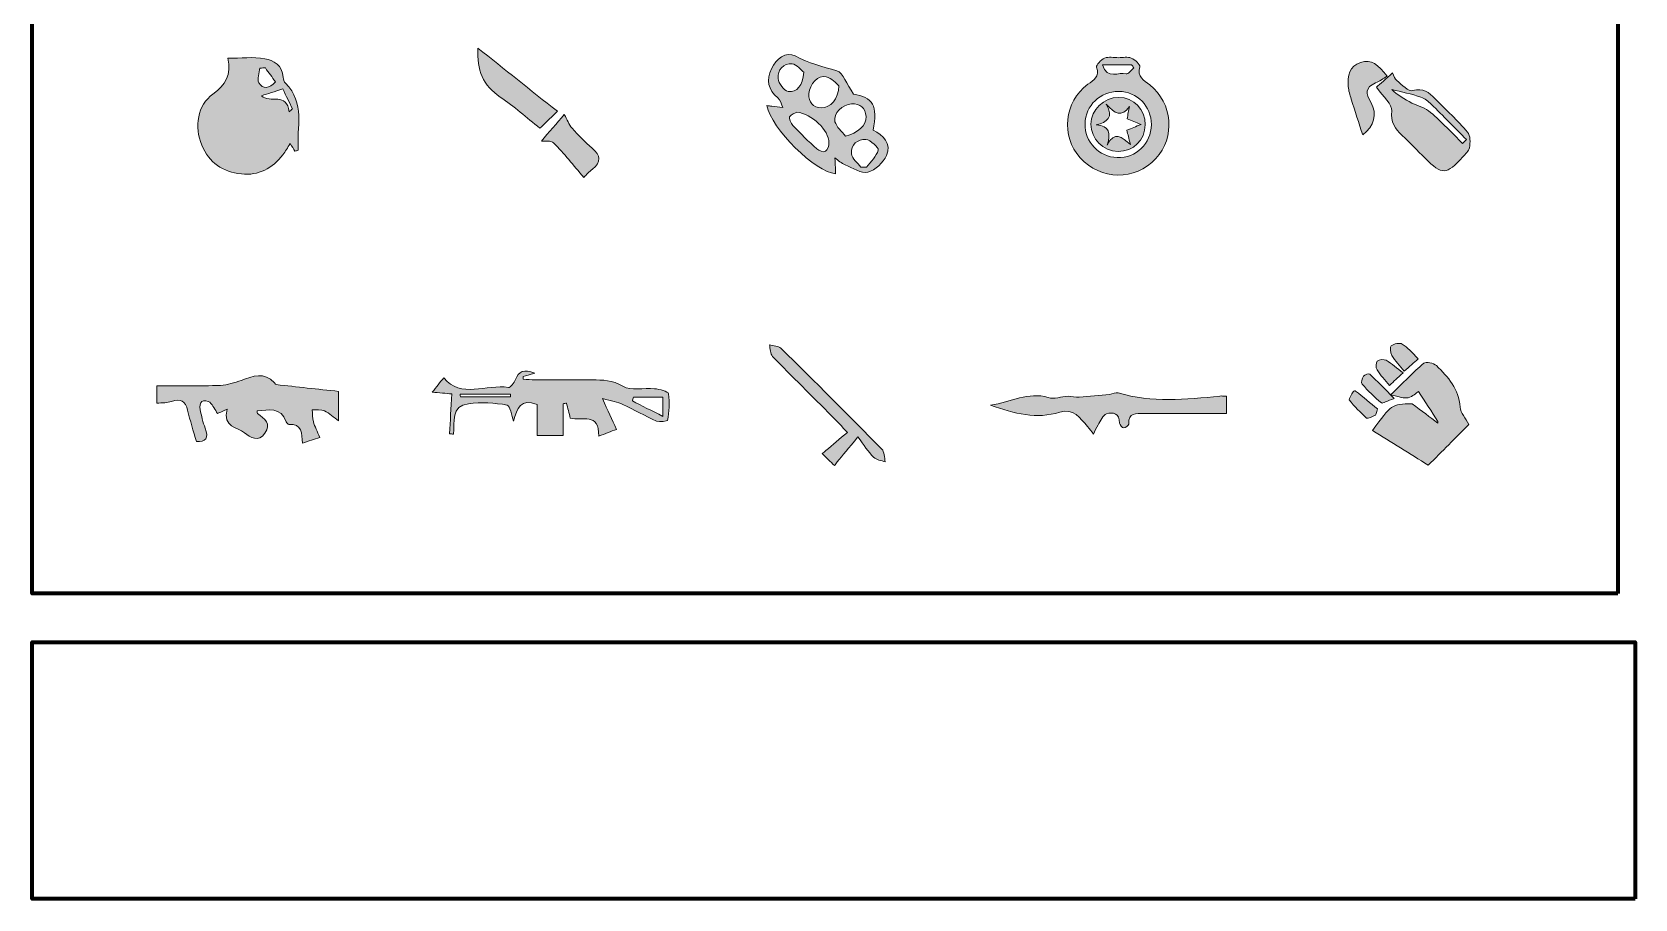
# Model space of a CAD drawing. Header units: centimetres. Extents: x -0.8 to 11, y -0.8 to 11.
# Drawn here: x -0.77 to 10.98, y -0.76 to 5.6 of the extents above; entities that cross this region are included whole.
import ezdxf

# ---------------------------------------------------------------- set-up
doc = ezdxf.new("R2010")
doc.units = ezdxf.units.CM
doc.header["$MEASUREMENT"] = 0
doc.layers.add('Layer 1', color=7, linetype='Continuous', lineweight=0)

msp = doc.modelspace()

# ---------------------------------------------------------------- hatches: boundary and pattern name
at = {"layer": 'Layer 1', "transparency": 33554687}
h = msp.add_hatch(color=7, dxfattribs=at)
h.dxf.hatch_style = 2
edge = h.paths.add_edge_path()
edge.add_spline(control_points=[(1.071, 5.182), (1.01, 5.162), (0.965, 5.148), (0.915, 5.132), (0.976, 5.074), (1.105, 5.16), (1.118, 5.014), (1.126, 5.021), (1.134, 5.029), (1.142, 5.037), (1.119, 5.083), (1.097, 5.13), (1.071, 5.182)], knot_values=[0, 0, 0, 0, 1, 1, 1, 2, 2, 2, 3, 3, 3, 4, 4, 4, 4], degree=3, periodic=0)
edge = h.paths.add_edge_path()
edge.add_spline(control_points=[(0.944, 5.336), (0.931, 5.336), (0.918, 5.336), (0.904, 5.335), (0.9, 5.299), (0.881, 5.254), (0.896, 5.228), (0.925, 5.178), (0.972, 5.184), (1.018, 5.234), (0.993, 5.268), (0.969, 5.302), (0.944, 5.336)], knot_values=[0, 0, 0, 0, 1, 1, 1, 2, 2, 2, 3, 3, 3, 4, 4, 4, 4], degree=3, periodic=0)
edge = h.paths.add_edge_path()
edge.add_spline(control_points=[(1.161, 4.726), (1.15, 4.743), (1.14, 4.759), (1.125, 4.782), (1.106, 4.752), (1.091, 4.724), (1.072, 4.7), (0.996, 4.599), (0.894, 4.546), (0.768, 4.559), (0.632, 4.572), (0.532, 4.642), (0.477, 4.771), (0.422, 4.903), (0.446, 5.063), (0.56, 5.145), (0.653, 5.212), (0.696, 5.284), (0.668, 5.407), (0.766, 5.407), (0.855, 5.419), (0.939, 5.404), (1.004, 5.392), (1.071, 5.355), (1.074, 5.267), (1.075, 5.252), (1.082, 5.234), (1.092, 5.224), (1.237, 5.079), (1.172, 4.9), (1.185, 4.734), (1.177, 4.731), (1.169, 4.728), (1.161, 4.726)], knot_values=[0, 0, 0, 0, 1, 1, 1, 2, 2, 2, 3, 3, 3, 4, 4, 4, 5, 5, 5, 6, 6, 6, 7, 7, 7, 8, 8, 8, 9, 9, 9, 10, 10, 10, 11, 11, 11, 11], degree=3, periodic=0)
h = msp.add_hatch(color=7, dxfattribs=at)
h.dxf.hatch_style = 2
edge = h.paths.add_edge_path()
edge.add_spline(control_points=[(2.502, 5.481), (2.695, 5.328), (2.887, 5.175), (3.084, 5.018), (3.025, 4.96), (2.985, 4.922), (2.956, 4.894), (2.858, 4.972), (2.767, 5.054), (2.666, 5.122), (2.54, 5.206), (2.492, 5.322), (2.502, 5.481)], knot_values=[0, 0, 0, 0, 1, 1, 1, 2, 2, 2, 3, 3, 3, 4, 4, 4, 4], degree=3, periodic=0)
h = msp.add_hatch(color=7, dxfattribs=at)
h.dxf.hatch_style = 2
edge = h.paths.add_edge_path()
edge.add_spline(control_points=[(4.891, 5.304), (4.87, 5.32), (4.839, 5.363), (4.805, 5.366), (4.742, 5.371), (4.696, 5.322), (4.702, 5.259), (4.706, 5.224), (4.746, 5.168), (4.775, 5.164), (4.844, 5.156), (4.88, 5.207), (4.891, 5.304)], knot_values=[0, 0, 0, 0, 1, 1, 1, 2, 2, 2, 3, 3, 3, 4, 4, 4, 4], degree=3, periodic=0)
edge = h.paths.add_edge_path()
edge.add_spline(control_points=[(5.309, 4.608), (5.323, 4.608), (5.337, 4.608), (5.351, 4.608), (5.382, 4.65), (5.424, 4.688), (5.436, 4.734), (5.441, 4.752), (5.379, 4.809), (5.346, 4.811), (5.287, 4.815), (5.23, 4.775), (5.24, 4.706), (5.244, 4.671), (5.285, 4.641), (5.309, 4.608)], knot_values=[0, 0, 0, 0, 1, 1, 1, 2, 2, 2, 3, 3, 3, 4, 4, 4, 5, 5, 5, 5], degree=3, periodic=0)
edge = h.paths.add_edge_path()
edge.add_spline(control_points=[(5.147, 5.206), (5.127, 5.222), (5.095, 5.261), (5.055, 5.272), (4.998, 5.288), (4.931, 5.216), (4.928, 5.148), (4.925, 5.084), (4.955, 5.046), (5.021, 5.044), (5.086, 5.043), (5.145, 5.106), (5.147, 5.206)], knot_values=[0, 0, 0, 0, 1, 1, 1, 2, 2, 2, 3, 3, 3, 4, 4, 4, 4], degree=3, periodic=0)
edge = h.paths.add_edge_path()
edge.add_spline(control_points=[(5.197, 4.836), (5.284, 4.855), (5.352, 4.92), (5.347, 4.979), (5.342, 5.043), (5.305, 5.076), (5.24, 5.072), (5.173, 5.069), (5.104, 5.003), (5.119, 4.942), (5.129, 4.903), (5.17, 4.871), (5.197, 4.836)], knot_values=[0, 0, 0, 0, 1, 1, 1, 2, 2, 2, 3, 3, 3, 4, 4, 4, 4], degree=3, periodic=0)
edge = h.paths.add_edge_path()
edge.add_spline(control_points=[(4.84, 5.012), (4.829, 5.006), (4.798, 4.998), (4.786, 4.978), (4.779, 4.966), (4.796, 4.931), (4.811, 4.915), (4.867, 4.855), (4.925, 4.797), (4.986, 4.742), (5.001, 4.728), (5.036, 4.717), (5.049, 4.725), (5.065, 4.735), (5.075, 4.766), (5.075, 4.788), (5.074, 4.878), (4.95, 5.002), (4.84, 5.012)], knot_values=[0, 0, 0, 0, 1, 1, 1, 2, 2, 2, 3, 3, 3, 4, 4, 4, 5, 5, 5, 6, 6, 6, 6], degree=3, periodic=0)
edge = h.paths.add_edge_path()
edge.add_spline(control_points=[(5.254, 5.145), (5.395, 5.121), (5.435, 5.06), (5.399, 4.88), (5.469, 4.841), (5.536, 4.783), (5.497, 4.695), (5.473, 4.643), (5.413, 4.586), (5.36, 4.572), (5.312, 4.56), (5.248, 4.603), (5.194, 4.626), (5.166, 4.637), (5.143, 4.659), (5.118, 4.676), (5.12, 4.644), (5.121, 4.612), (5.123, 4.58), (5.123, 4.574), (5.123, 4.568), (5.123, 4.561), (4.978, 4.569), (4.65, 4.892), (4.62, 5.061), (4.633, 5.059), (4.644, 5.057), (4.655, 5.055), (4.682, 5.052), (4.709, 5.048), (4.736, 5.045), (4.725, 5.069), (4.719, 5.101), (4.7, 5.117), (4.628, 5.177), (4.615, 5.248), (4.653, 5.329), (4.687, 5.403), (4.761, 5.46), (4.827, 5.424), (4.926, 5.371), (5.028, 5.345), (5.133, 5.315), (5.179, 5.302), (5.205, 5.217), (5.254, 5.145)], knot_values=[0, 0, 0, 0, 1, 1, 1, 2, 2, 2, 3, 3, 3, 4, 4, 4, 5, 5, 5, 6, 6, 6, 7, 7, 7, 8, 8, 8, 9, 9, 9, 10, 10, 10, 11, 11, 11, 12, 12, 12, 13, 13, 13, 14, 14, 14, 15, 15, 15, 15], degree=3, periodic=0)
h = msp.add_hatch(color=7, dxfattribs=at)
h.dxf.hatch_style = 2
edge = h.paths.add_edge_path()
edge.add_spline(control_points=[(7.08, 5.359), (7.114, 5.244), (7.2, 5.311), (7.253, 5.293), (7.266, 5.289), (7.291, 5.321), (7.31, 5.337), (7.304, 5.344), (7.299, 5.352), (7.293, 5.359), (7.228, 5.359), (7.164, 5.359), (7.08, 5.359)], knot_values=[0, 0, 0, 0, 1, 1, 1, 2, 2, 2, 3, 3, 3, 4, 4, 4, 4], degree=3, periodic=0)
edge = h.paths.add_edge_path()
edge.add_spline(control_points=[(7.438, 4.921), (7.439, 5.056), (7.334, 5.163), (7.199, 5.164), (7.063, 5.165), (6.955, 5.061), (6.952, 4.927), (6.948, 4.794), (7.054, 4.683), (7.187, 4.679), (7.327, 4.675), (7.436, 4.78), (7.438, 4.921)], knot_values=[0, 0, 0, 0, 1, 1, 1, 2, 2, 2, 3, 3, 3, 4, 4, 4, 4], degree=3, periodic=0)
edge = h.paths.add_edge_path()
edge.add_spline(control_points=[(7.197, 5.411), (7.229, 5.411), (7.264, 5.42), (7.291, 5.408), (7.317, 5.398), (7.357, 5.36), (7.353, 5.345), (7.331, 5.27), (7.382, 5.247), (7.427, 5.211), (7.595, 5.079), (7.614, 4.826), (7.471, 4.672), (7.319, 4.508), (7.066, 4.511), (6.916, 4.678), (6.774, 4.837), (6.798, 5.085), (6.972, 5.216), (7.016, 5.249), (7.06, 5.271), (7.037, 5.341), (7.032, 5.357), (7.069, 5.398), (7.094, 5.408), (7.124, 5.42), (7.162, 5.411), (7.197, 5.411)], knot_values=[0, 0, 0, 0, 1, 1, 1, 2, 2, 2, 3, 3, 3, 4, 4, 4, 5, 5, 5, 6, 6, 6, 7, 7, 7, 8, 8, 8, 9, 9, 9, 9], degree=3, periodic=0)
h = msp.add_hatch(color=7, dxfattribs=at)
h.dxf.hatch_style = 2
edge = h.paths.add_edge_path()
edge.add_spline(control_points=[(8.987, 4.845), (8.959, 4.931), (8.93, 5.019), (8.903, 5.108), (8.893, 5.138), (8.884, 5.168), (8.881, 5.2), (8.874, 5.277), (8.888, 5.349), (8.972, 5.377), (9.05, 5.404), (9.101, 5.358), (9.166, 5.276), (9.137, 5.258), (9.111, 5.238), (9.082, 5.226), (9.004, 5.194), (9.008, 5.147), (9.046, 5.084), (9.097, 4.999), (9.071, 4.909), (8.987, 4.845)], knot_values=[0, 0, 0, 0, 1, 1, 1, 2, 2, 2, 3, 3, 3, 4, 4, 4, 5, 5, 5, 6, 6, 6, 7, 7, 7, 7], degree=3, periodic=0)
h = msp.add_hatch(color=7, dxfattribs=at)
h.dxf.hatch_style = 2
edge = h.paths.add_edge_path()
edge.add_spline(control_points=[(9.719, 4.782), (9.728, 4.792), (9.738, 4.801), (9.747, 4.811), (9.662, 4.897), (9.577, 4.984), (9.49, 5.07), (9.468, 5.091), (9.442, 5.113), (9.414, 5.122), (9.344, 5.145), (9.272, 5.16), (9.2, 5.178), (9.242, 5.138), (9.294, 5.107), (9.348, 5.079), (9.394, 5.055), (9.448, 5.043), (9.485, 5.01), (9.568, 4.939), (9.642, 4.859), (9.719, 4.782)], knot_values=[0, 0, 0, 0, 1, 1, 1, 2, 2, 2, 3, 3, 3, 4, 4, 4, 5, 5, 5, 6, 6, 6, 7, 7, 7, 7], degree=3, periodic=0)
edge = h.paths.add_edge_path()
edge.add_spline(control_points=[(9.088, 5.196), (9.115, 5.219), (9.156, 5.256), (9.206, 5.299), (9.217, 5.277), (9.222, 5.254), (9.237, 5.243), (9.274, 5.214), (9.324, 5.161), (9.353, 5.17), (9.432, 5.193), (9.473, 5.155), (9.518, 5.11), (9.598, 5.029), (9.683, 4.951), (9.756, 4.865), (9.777, 4.84), (9.776, 4.789), (9.77, 4.751), (9.767, 4.727), (9.739, 4.705), (9.72, 4.684), (9.602, 4.551), (9.568, 4.55), (9.444, 4.675), (9.388, 4.731), (9.333, 4.788), (9.276, 4.842), (9.224, 4.891), (9.191, 4.937), (9.2, 5.022), (9.205, 5.068), (9.138, 5.123), (9.088, 5.196)], knot_values=[0, 0, 0, 0, 1, 1, 1, 2, 2, 2, 3, 3, 3, 4, 4, 4, 5, 5, 5, 6, 6, 6, 7, 7, 7, 8, 8, 8, 9, 9, 9, 10, 10, 10, 11, 11, 11, 11], degree=3, periodic=0)
h = msp.add_hatch(color=7, dxfattribs=at)
h.dxf.hatch_style = 2
edge = h.paths.add_edge_path()
edge.add_spline(control_points=[(7.107, 5.07), (7.165, 4.972), (7.113, 4.94), (7.034, 4.918), (7.132, 4.912), (7.14, 4.858), (7.115, 4.77), (7.167, 4.877), (7.222, 4.831), (7.284, 4.774), (7.272, 4.822), (7.266, 4.848), (7.259, 4.879), (7.293, 4.894), (7.324, 4.906), (7.363, 4.922), (7.324, 4.937), (7.293, 4.949), (7.26, 4.962), (7.266, 4.995), (7.272, 5.024), (7.278, 5.053), (7.219, 4.972), (7.17, 5), (7.107, 5.07)], knot_values=[0, 0, 0, 0, 1, 1, 1, 2, 2, 2, 3, 3, 3, 4, 4, 4, 5, 5, 5, 6, 6, 6, 7, 7, 7, 8, 8, 8, 8], degree=3, periodic=0)
edge = h.paths.add_edge_path()
edge.add_spline(control_points=[(7.194, 4.724), (7.085, 4.725), (6.994, 4.816), (6.995, 4.924), (6.995, 5.029), (7.09, 5.121), (7.197, 5.12), (7.309, 5.12), (7.394, 5.032), (7.393, 4.92), (7.392, 4.807), (7.306, 4.722), (7.194, 4.724)], knot_values=[0, 0, 0, 0, 1, 1, 1, 2, 2, 2, 3, 3, 3, 4, 4, 4, 4], degree=3, periodic=0)
h = msp.add_hatch(color=7, dxfattribs=at)
h.dxf.hatch_style = 2
edge = h.paths.add_edge_path()
edge.add_spline(control_points=[(2.967, 4.8), (3.02, 4.862), (3.081, 4.932), (3.135, 4.994), (3.156, 4.957), (3.169, 4.922), (3.192, 4.895), (3.238, 4.843), (3.287, 4.793), (3.339, 4.748), (3.4, 4.695), (3.41, 4.647), (3.341, 4.595), (3.317, 4.576), (3.296, 4.552), (3.277, 4.534), (3.202, 4.622), (3.134, 4.709), (3.057, 4.786), (3.037, 4.806), (2.988, 4.798), (2.967, 4.8)], knot_values=[0, 0, 0, 0, 1, 1, 1, 2, 2, 2, 3, 3, 3, 4, 4, 4, 5, 5, 5, 6, 6, 6, 7, 7, 7, 7], degree=3, periodic=0)
h = msp.add_hatch(color=7, dxfattribs=at)
h.dxf.hatch_style = 2
edge = h.paths.add_edge_path()
edge.add_spline(control_points=[(5.286, 2.631), (5.217, 2.548), (5.176, 2.498), (5.135, 2.448), (5.128, 2.439), (5.122, 2.43), (5.115, 2.421), (5.085, 2.45), (5.055, 2.48), (5.025, 2.509), (5.034, 2.516), (5.043, 2.524), (5.053, 2.531), (5.102, 2.573), (5.152, 2.615), (5.21, 2.664), (5.169, 2.708), (5.133, 2.747), (5.096, 2.784), (4.951, 2.93), (4.804, 3.074), (4.661, 3.222), (4.643, 3.24), (4.645, 3.278), (4.638, 3.307), (4.667, 3.299), (4.704, 3.299), (4.723, 3.281), (4.972, 3.036), (5.218, 2.79), (5.462, 2.542), (5.482, 2.522), (5.48, 2.48), (5.488, 2.449), (5.459, 2.459), (5.422, 2.462), (5.402, 2.482), (5.362, 2.522), (5.332, 2.571), (5.286, 2.631)], knot_values=[0, 0, 0, 0, 1, 1, 1, 2, 2, 2, 3, 3, 3, 4, 4, 4, 5, 5, 5, 6, 6, 6, 7, 7, 7, 8, 8, 8, 9, 9, 9, 10, 10, 10, 11, 11, 11, 12, 12, 12, 13, 13, 13, 13], degree=3, periodic=0)
h = msp.add_hatch(color=7, dxfattribs=at)
h.dxf.hatch_style = 2
edge = h.paths.add_edge_path()
edge.add_spline(control_points=[(9.394, 3.204), (9.359, 3.173), (9.333, 3.15), (9.292, 3.113), (9.259, 3.154), (9.225, 3.188), (9.201, 3.228), (9.19, 3.248), (9.185, 3.293), (9.196, 3.3), (9.217, 3.314), (9.258, 3.323), (9.277, 3.312), (9.316, 3.288), (9.346, 3.25), (9.394, 3.204)], knot_values=[0, 0, 0, 0, 1, 1, 1, 2, 2, 2, 3, 3, 3, 4, 4, 4, 5, 5, 5, 5], degree=3, periodic=0)
h = msp.add_hatch(color=7, dxfattribs=at)
h.dxf.hatch_style = 2
edge = h.paths.add_edge_path()
edge.add_spline(control_points=[(9.764, 2.722), (9.667, 2.624), (9.57, 2.526), (9.468, 2.424), (9.333, 2.508), (9.197, 2.592), (9.06, 2.678), (9.196, 2.87), (9.198, 2.87), (9.35, 2.875), (9.423, 2.82), (9.48, 2.776), (9.537, 2.733), (9.538, 2.737), (9.539, 2.741), (9.539, 2.745), (9.492, 2.817), (9.444, 2.89), (9.395, 2.964), (9.382, 2.955), (9.353, 2.927), (9.32, 2.919), (9.291, 2.911), (9.257, 2.927), (9.192, 2.939), (9.286, 3.031), (9.357, 3.106), (9.435, 3.171), (9.451, 3.185), (9.507, 3.173), (9.527, 3.154), (9.615, 3.071), (9.692, 2.982), (9.702, 2.85), (9.705, 2.808), (9.74, 2.768), (9.764, 2.722)], knot_values=[0, 0, 0, 0, 1, 1, 1, 2, 2, 2, 3, 3, 3, 4, 4, 4, 5, 5, 5, 6, 6, 6, 7, 7, 7, 8, 8, 8, 9, 9, 9, 10, 10, 10, 11, 11, 11, 12, 12, 12, 12], degree=3, periodic=0)
h = msp.add_hatch(color=7, dxfattribs=at)
h.dxf.hatch_style = 2
edge = h.paths.add_edge_path()
edge.add_spline(control_points=[(9.283, 3.102), (9.238, 3.06), (9.218, 3.041), (9.184, 3.009), (9.151, 3.049), (9.117, 3.083), (9.092, 3.123), (9.082, 3.139), (9.083, 3.175), (9.094, 3.186), (9.107, 3.199), (9.143, 3.202), (9.159, 3.193), (9.202, 3.168), (9.239, 3.135), (9.283, 3.102)], knot_values=[0, 0, 0, 0, 1, 1, 1, 2, 2, 2, 3, 3, 3, 4, 4, 4, 5, 5, 5, 5], degree=3, periodic=0)
h = msp.add_hatch(color=7, dxfattribs=at)
h.dxf.hatch_style = 2
edge = h.paths.add_edge_path()
edge.add_spline(control_points=[(0.663, 2.834), (0.624, 2.816), (0.603, 2.807), (0.594, 2.803), (0.574, 2.832), (0.56, 2.863), (0.537, 2.885), (0.524, 2.896), (0.49, 2.9), (0.478, 2.891), (0.466, 2.882), (0.462, 2.852), (0.466, 2.833), (0.475, 2.786), (0.486, 2.739), (0.503, 2.695), (0.531, 2.623), (0.506, 2.595), (0.438, 2.597), (0.416, 2.675), (0.392, 2.75), (0.374, 2.827), (0.358, 2.896), (0.323, 2.914), (0.256, 2.891), (0.225, 2.88), (0.19, 2.883), (0.149, 2.878), (0.149, 2.924), (0.149, 2.96), (0.149, 3.007), (0.306, 3.007), (0.46, 3.004), (0.615, 3.009), (0.666, 3.011), (0.718, 3.029), (0.767, 3.046), (0.852, 3.076), (0.935, 3.113), (1.011, 3.027), (1.015, 3.022), (1.019, 3.015), (1.024, 3.015), (1.175, 2.998), (1.326, 2.982), (1.481, 2.965), (1.481, 2.898), (1.481, 2.827), (1.481, 2.749), (1.444, 2.776), (1.414, 2.805), (1.377, 2.822), (1.352, 2.833), (1.318, 2.828), (1.288, 2.831), (1.291, 2.801), (1.288, 2.77), (1.296, 2.742), (1.306, 2.706), (1.324, 2.673), (1.344, 2.627), (1.3, 2.613), (1.263, 2.601), (1.215, 2.586), (1.211, 2.656), (1.213, 2.73), (1.117, 2.723), (1.111, 2.723), (1.1, 2.734), (1.097, 2.742), (1.057, 2.854), (0.967, 2.828), (0.883, 2.823), (0.884, 2.813), (0.882, 2.804), (0.885, 2.802), (0.938, 2.766), (0.99, 2.728), (0.94, 2.658), (0.892, 2.592), (0.835, 2.627), (0.79, 2.662), (0.737, 2.703), (0.632, 2.702), (0.663, 2.834)], knot_values=[0, 0, 0, 0, 1, 1, 1, 2, 2, 2, 3, 3, 3, 4, 4, 4, 5, 5, 5, 6, 6, 6, 7, 7, 7, 8, 8, 8, 9, 9, 9, 10, 10, 10, 11, 11, 11, 12, 12, 12, 13, 13, 13, 14, 14, 14, 15, 15, 15, 16, 16, 16, 17, 17, 17, 18, 18, 18, 19, 19, 19, 20, 20, 20, 21, 21, 21, 22, 22, 22, 23, 23, 23, 24, 24, 24, 25, 25, 25, 26, 26, 26, 27, 27, 27, 28, 28, 28, 28], degree=3, periodic=0)
h = msp.add_hatch(color=7, dxfattribs=at)
h.dxf.hatch_style = 2
edge = h.paths.add_edge_path()
edge.add_spline(control_points=[(2.372, 2.946), (2.372, 2.939), (2.373, 2.933), (2.373, 2.926), (2.495, 2.926), (2.618, 2.926), (2.74, 2.926), (2.74, 2.933), (2.74, 2.939), (2.74, 2.946), (2.617, 2.946), (2.495, 2.946), (2.372, 2.946)], knot_values=[0, 0, 0, 0, 1, 1, 1, 2, 2, 2, 3, 3, 3, 4, 4, 4, 4], degree=3, periodic=0)
edge = h.paths.add_edge_path()
edge.add_spline(control_points=[(3.857, 2.923), (3.777, 2.923), (3.709, 2.923), (3.641, 2.923), (3.639, 2.914), (3.636, 2.904), (3.634, 2.895), (3.704, 2.859), (3.775, 2.824), (3.857, 2.782), (3.857, 2.842), (3.857, 2.882), (3.857, 2.923)], knot_values=[0, 0, 0, 0, 1, 1, 1, 2, 2, 2, 3, 3, 3, 4, 4, 4, 4], degree=3, periodic=0)
edge = h.paths.add_edge_path()
edge.add_spline(control_points=[(2.918, 3.099), (2.878, 3.087), (2.856, 3.081), (2.834, 3.075), (2.834, 3.068), (2.834, 3.061), (2.834, 3.054), (2.863, 3.052), (2.891, 3.05), (2.92, 3.049), (3.06, 3.049), (3.199, 3.05), (3.339, 3.049), (3.416, 3.049), (3.487, 3.048), (3.564, 3.003), (3.624, 2.967), (3.718, 2.993), (3.796, 2.985), (3.833, 2.981), (3.896, 2.966), (3.899, 2.947), (3.91, 2.884), (3.901, 2.817), (3.892, 2.753), (3.892, 2.747), (3.834, 2.738), (3.811, 2.748), (3.727, 2.785), (3.647, 2.831), (3.564, 2.869), (3.526, 2.887), (3.483, 2.893), (3.415, 2.912), (3.455, 2.822), (3.483, 2.761), (3.517, 2.687), (3.476, 2.671), (3.438, 2.656), (3.387, 2.636), (3.394, 2.816), (3.262, 2.745), (3.179, 2.769), (3.17, 2.806), (3.161, 2.843), (3.151, 2.88), (3.143, 2.878), (3.135, 2.877), (3.126, 2.875), (3.126, 2.799), (3.126, 2.723), (3.126, 2.641), (3.059, 2.641), (3.001, 2.641), (2.935, 2.641), (2.935, 2.719), (2.935, 2.793), (2.935, 2.868), (2.815, 2.921), (2.789, 2.838), (2.763, 2.747), (2.748, 2.788), (2.738, 2.861), (2.716, 2.865), (2.624, 2.881), (2.526, 2.887), (2.433, 2.875), (2.302, 2.859), (2.331, 2.742), (2.324, 2.652), (2.314, 2.653), (2.304, 2.654), (2.294, 2.655), (2.299, 2.748), (2.304, 2.841), (2.31, 2.947), (2.269, 2.95), (2.216, 2.955), (2.167, 2.959), (2.196, 2.996), (2.225, 3.032), (2.251, 3.065), (2.377, 2.908), (2.564, 3.02), (2.726, 2.994), (2.74, 2.991), (2.767, 3.029), (2.777, 3.053), (2.801, 3.111), (2.838, 3.131), (2.918, 3.099)], knot_values=[0, 0, 0, 0, 1, 1, 1, 2, 2, 2, 3, 3, 3, 4, 4, 4, 5, 5, 5, 6, 6, 6, 7, 7, 7, 8, 8, 8, 9, 9, 9, 10, 10, 10, 11, 11, 11, 12, 12, 12, 13, 13, 13, 14, 14, 14, 15, 15, 15, 16, 16, 16, 17, 17, 17, 18, 18, 18, 19, 19, 19, 20, 20, 20, 21, 21, 21, 22, 22, 22, 23, 23, 23, 24, 24, 24, 25, 25, 25, 26, 26, 26, 27, 27, 27, 28, 28, 28, 29, 29, 29, 30, 30, 30, 30], degree=3, periodic=0)
h = msp.add_hatch(color=7, dxfattribs=at)
h.dxf.hatch_style = 2
edge = h.paths.add_edge_path()
edge.add_spline(control_points=[(9.218, 2.914), (9.166, 2.895), (9.134, 2.874), (9.124, 2.881), (9.073, 2.923), (9.026, 2.97), (8.983, 3.019), (8.974, 3.029), (8.981, 3.062), (8.992, 3.076), (9, 3.088), (9.033, 3.097), (9.039, 3.091), (9.093, 3.042), (9.144, 2.989), (9.218, 2.914)], knot_values=[0, 0, 0, 0, 1, 1, 1, 2, 2, 2, 3, 3, 3, 4, 4, 4, 5, 5, 5, 5], degree=3, periodic=0)
h = msp.add_hatch(color=7, dxfattribs=at)
h.dxf.hatch_style = 2
edge = h.paths.add_edge_path()
edge.add_spline(control_points=[(7.988, 2.931), (7.988, 2.879), (7.988, 2.836), (7.988, 2.802), (7.783, 2.802), (7.582, 2.802), (7.382, 2.803), (7.326, 2.803), (7.269, 2.81), (7.272, 2.726), (7.273, 2.716), (7.247, 2.696), (7.236, 2.697), (7.224, 2.699), (7.205, 2.72), (7.205, 2.733), (7.206, 2.805), (7.156, 2.815), (7.11, 2.8), (7.083, 2.791), (7.066, 2.748), (7.047, 2.719), (7.033, 2.698), (7.025, 2.674), (7.014, 2.651), (6.999, 2.67), (6.986, 2.69), (6.97, 2.708), (6.915, 2.768), (6.868, 2.846), (6.766, 2.813), (6.597, 2.759), (6.437, 2.803), (6.259, 2.863), (6.41, 2.886), (6.534, 2.965), (6.682, 2.92), (6.725, 2.907), (6.779, 2.927), (6.827, 2.929), (6.855, 2.931), (6.882, 2.922), (6.909, 2.923), (6.984, 2.928), (7.058, 2.936), (7.132, 2.943), (7.153, 2.945), (7.177, 2.96), (7.195, 2.954), (7.441, 2.881), (7.69, 2.905), (7.94, 2.931), (7.952, 2.932), (7.965, 2.931), (7.988, 2.931)], knot_values=[0, 0, 0, 0, 1, 1, 1, 2, 2, 2, 3, 3, 3, 4, 4, 4, 5, 5, 5, 6, 6, 6, 7, 7, 7, 8, 8, 8, 9, 9, 9, 10, 10, 10, 11, 11, 11, 12, 12, 12, 13, 13, 13, 14, 14, 14, 15, 15, 15, 16, 16, 16, 17, 17, 17, 18, 18, 18, 18], degree=3, periodic=0)
h = msp.add_hatch(color=7, dxfattribs=at)
h.dxf.hatch_style = 2
edge = h.paths.add_edge_path()
edge.add_spline(control_points=[(9.095, 2.837), (9.086, 2.808), (9.086, 2.793), (9.081, 2.791), (9.059, 2.781), (9.026, 2.762), (9.016, 2.77), (8.97, 2.81), (8.927, 2.855), (8.889, 2.903), (8.883, 2.911), (8.907, 2.943), (8.918, 2.963), (8.92, 2.967), (8.932, 2.971), (8.935, 2.968), (8.991, 2.923), (9.046, 2.878), (9.095, 2.837)], knot_values=[0, 0, 0, 0, 1, 1, 1, 2, 2, 2, 3, 3, 3, 4, 4, 4, 5, 5, 5, 6, 6, 6, 6], degree=3, periodic=0)

# ---------------------------------------------------------------- linework, layer by layer
at = {"layer": 'Layer 1', "color": 7, "lineweight": 70}
for points in [[(10.857, 1.484), (-0.766, 1.484), (-0.766, 11.049), (10.857, 11.049)], [(10.983, -0.755), (-0.766, -0.755), (-0.766, 1.128), (10.983, 1.128)]]:
    msp.add_lwpolyline(points, close=True, dxfattribs=at)
at = {"layer": 'Layer 1'}
for points, knots in [([(1.161, 4.726), (1.15, 4.743), (1.14, 4.759), (1.125, 4.782), (1.106, 4.752), (1.091, 4.724), (1.072, 4.7), (0.996, 4.599), (0.894, 4.546), (0.768, 4.559), (0.632, 4.572), (0.532, 4.642), (0.477, 4.771), (0.422, 4.903), (0.446, 5.063), (0.56, 5.145), (0.653, 5.212), (0.696, 5.284), (0.668, 5.407), (0.766, 5.407), (0.855, 5.419), (0.939, 5.404), (1.004, 5.392), (1.071, 5.355), (1.074, 5.267), (1.075, 5.252), (1.082, 5.234), (1.092, 5.224), (1.237, 5.079), (1.172, 4.9), (1.185, 4.734), (1.177, 4.731), (1.169, 4.728), (1.161, 4.726)], [0, 0, 0, 0, 1, 1, 1, 2, 2, 2, 3, 3, 3, 4, 4, 4, 5, 5, 5, 6, 6, 6, 7, 7, 7, 8, 8, 8, 9, 9, 9, 10, 10, 10, 11, 11, 11, 11]), ([(2.502, 5.481), (2.695, 5.328), (2.887, 5.175), (3.084, 5.018), (3.025, 4.96), (2.985, 4.922), (2.956, 4.894), (2.858, 4.972), (2.767, 5.054), (2.666, 5.122), (2.54, 5.206), (2.492, 5.322), (2.502, 5.481)], [0, 0, 0, 0, 1, 1, 1, 2, 2, 2, 3, 3, 3, 4, 4, 4, 4]), ([(5.254, 5.145), (5.395, 5.121), (5.435, 5.06), (5.399, 4.88), (5.469, 4.841), (5.536, 4.783), (5.497, 4.695), (5.473, 4.643), (5.413, 4.586), (5.36, 4.572), (5.312, 4.56), (5.248, 4.603), (5.194, 4.626), (5.166, 4.637), (5.143, 4.659), (5.118, 4.676), (5.12, 4.644), (5.121, 4.612), (5.123, 4.58), (5.123, 4.574), (5.123, 4.568), (5.123, 4.561), (4.978, 4.569), (4.65, 4.892), (4.62, 5.061), (4.633, 5.059), (4.644, 5.057), (4.655, 5.055), (4.682, 5.052), (4.709, 5.048), (4.736, 5.045), (4.725, 5.069), (4.719, 5.101), (4.7, 5.117), (4.628, 5.177), (4.615, 5.248), (4.653, 5.329), (4.687, 5.403), (4.761, 5.46), (4.827, 5.424), (4.926, 5.371), (5.028, 5.345), (5.133, 5.315), (5.179, 5.302), (5.205, 5.217), (5.254, 5.145)], [0, 0, 0, 0, 1, 1, 1, 2, 2, 2, 3, 3, 3, 4, 4, 4, 5, 5, 5, 6, 6, 6, 7, 7, 7, 8, 8, 8, 9, 9, 9, 10, 10, 10, 11, 11, 11, 12, 12, 12, 13, 13, 13, 14, 14, 14, 15, 15, 15, 15]), ([(7.197, 5.411), (7.229, 5.411), (7.264, 5.42), (7.291, 5.408), (7.317, 5.398), (7.357, 5.36), (7.353, 5.345), (7.331, 5.27), (7.382, 5.247), (7.427, 5.211), (7.595, 5.079), (7.614, 4.826), (7.471, 4.672), (7.319, 4.508), (7.066, 4.511), (6.916, 4.678), (6.774, 4.837), (6.798, 5.085), (6.972, 5.216), (7.016, 5.249), (7.06, 5.271), (7.037, 5.341), (7.032, 5.357), (7.069, 5.398), (7.094, 5.408), (7.124, 5.42), (7.162, 5.411), (7.197, 5.411)], [0, 0, 0, 0, 1, 1, 1, 2, 2, 2, 3, 3, 3, 4, 4, 4, 5, 5, 5, 6, 6, 6, 7, 7, 7, 8, 8, 8, 9, 9, 9, 9]), ([(0.944, 5.336), (0.931, 5.336), (0.918, 5.336), (0.904, 5.335), (0.9, 5.299), (0.881, 5.254), (0.896, 5.228), (0.925, 5.178), (0.972, 5.184), (1.018, 5.234), (0.993, 5.268), (0.969, 5.302), (0.944, 5.336)], [0, 0, 0, 0, 1, 1, 1, 2, 2, 2, 3, 3, 3, 4, 4, 4, 4]), ([(0.944, 5.336), (0.969, 5.302), (0.993, 5.268), (1.018, 5.234), (0.972, 5.184), (0.925, 5.178), (0.896, 5.228), (0.881, 5.254), (0.9, 5.299), (0.904, 5.335), (0.918, 5.336), (0.931, 5.336), (0.944, 5.336)], [0, 0, 0, 0, 1, 1, 1, 2, 2, 2, 3, 3, 3, 4, 4, 4, 4]), ([(4.891, 5.304), (4.87, 5.32), (4.839, 5.363), (4.805, 5.366), (4.742, 5.371), (4.696, 5.322), (4.702, 5.259), (4.706, 5.224), (4.746, 5.168), (4.775, 5.164), (4.844, 5.156), (4.88, 5.207), (4.891, 5.304)], [0, 0, 0, 0, 1, 1, 1, 2, 2, 2, 3, 3, 3, 4, 4, 4, 4]), ([(4.891, 5.304), (4.88, 5.207), (4.844, 5.156), (4.775, 5.164), (4.746, 5.168), (4.706, 5.224), (4.702, 5.259), (4.696, 5.322), (4.742, 5.371), (4.805, 5.366), (4.839, 5.363), (4.87, 5.32), (4.891, 5.304)], [0, 0, 0, 0, 1, 1, 1, 2, 2, 2, 3, 3, 3, 4, 4, 4, 4]), ([(5.147, 5.206), (5.127, 5.222), (5.095, 5.261), (5.055, 5.272), (4.998, 5.288), (4.931, 5.216), (4.928, 5.148), (4.925, 5.084), (4.955, 5.046), (5.021, 5.044), (5.086, 5.043), (5.145, 5.106), (5.147, 5.206)], [0, 0, 0, 0, 1, 1, 1, 2, 2, 2, 3, 3, 3, 4, 4, 4, 4]), ([(5.147, 5.206), (5.145, 5.106), (5.086, 5.043), (5.021, 5.044), (4.955, 5.046), (4.925, 5.084), (4.928, 5.148), (4.931, 5.216), (4.998, 5.288), (5.055, 5.272), (5.095, 5.261), (5.127, 5.222), (5.147, 5.206)], [0, 0, 0, 0, 1, 1, 1, 2, 2, 2, 3, 3, 3, 4, 4, 4, 4]), ([(7.08, 5.359), (7.114, 5.244), (7.2, 5.311), (7.253, 5.293), (7.266, 5.289), (7.291, 5.321), (7.31, 5.337), (7.304, 5.344), (7.299, 5.352), (7.293, 5.359), (7.228, 5.359), (7.164, 5.359), (7.08, 5.359)], [0, 0, 0, 0, 1, 1, 1, 2, 2, 2, 3, 3, 3, 4, 4, 4, 4]), ([(7.08, 5.359), (7.164, 5.359), (7.228, 5.359), (7.293, 5.359), (7.299, 5.352), (7.304, 5.344), (7.31, 5.337), (7.291, 5.321), (7.266, 5.289), (7.253, 5.293), (7.2, 5.311), (7.114, 5.244), (7.08, 5.359)], [0, 0, 0, 0, 1, 1, 1, 2, 2, 2, 3, 3, 3, 4, 4, 4, 4]), ([(8.987, 4.845), (8.959, 4.931), (8.93, 5.019), (8.903, 5.108), (8.893, 5.138), (8.884, 5.168), (8.881, 5.2), (8.874, 5.277), (8.888, 5.349), (8.972, 5.377), (9.05, 5.404), (9.101, 5.358), (9.166, 5.276), (9.137, 5.258), (9.111, 5.238), (9.082, 5.226), (9.004, 5.194), (9.008, 5.147), (9.046, 5.084), (9.097, 4.999), (9.071, 4.909), (8.987, 4.845)], [0, 0, 0, 0, 1, 1, 1, 2, 2, 2, 3, 3, 3, 4, 4, 4, 5, 5, 5, 6, 6, 6, 7, 7, 7, 7]), ([(9.088, 5.196), (9.115, 5.219), (9.156, 5.256), (9.206, 5.299), (9.217, 5.277), (9.222, 5.254), (9.237, 5.243), (9.274, 5.214), (9.324, 5.161), (9.353, 5.17), (9.432, 5.193), (9.473, 5.155), (9.518, 5.11), (9.598, 5.029), (9.683, 4.951), (9.756, 4.865), (9.777, 4.84), (9.776, 4.789), (9.77, 4.751), (9.767, 4.727), (9.739, 4.705), (9.72, 4.684), (9.602, 4.551), (9.568, 4.55), (9.444, 4.675), (9.388, 4.731), (9.333, 4.788), (9.276, 4.842), (9.224, 4.891), (9.191, 4.937), (9.2, 5.022), (9.205, 5.068), (9.138, 5.123), (9.088, 5.196)], [0, 0, 0, 0, 1, 1, 1, 2, 2, 2, 3, 3, 3, 4, 4, 4, 5, 5, 5, 6, 6, 6, 7, 7, 7, 8, 8, 8, 9, 9, 9, 10, 10, 10, 11, 11, 11, 11]), ([(1.071, 5.182), (1.01, 5.162), (0.965, 5.148), (0.915, 5.132), (0.976, 5.074), (1.105, 5.16), (1.118, 5.014), (1.126, 5.021), (1.134, 5.029), (1.142, 5.037), (1.119, 5.083), (1.097, 5.13), (1.071, 5.182)], [0, 0, 0, 0, 1, 1, 1, 2, 2, 2, 3, 3, 3, 4, 4, 4, 4]), ([(1.071, 5.182), (1.097, 5.13), (1.119, 5.083), (1.142, 5.037), (1.134, 5.029), (1.126, 5.021), (1.118, 5.014), (1.105, 5.16), (0.976, 5.074), (0.915, 5.132), (0.965, 5.148), (1.01, 5.162), (1.071, 5.182)], [0, 0, 0, 0, 1, 1, 1, 2, 2, 2, 3, 3, 3, 4, 4, 4, 4]), ([(9.719, 4.782), (9.728, 4.792), (9.738, 4.801), (9.747, 4.811), (9.662, 4.897), (9.577, 4.984), (9.49, 5.07), (9.468, 5.091), (9.442, 5.113), (9.414, 5.122), (9.344, 5.145), (9.272, 5.16), (9.2, 5.178), (9.242, 5.138), (9.294, 5.107), (9.348, 5.079), (9.394, 5.055), (9.448, 5.043), (9.485, 5.01), (9.568, 4.939), (9.642, 4.859), (9.719, 4.782)], [0, 0, 0, 0, 1, 1, 1, 2, 2, 2, 3, 3, 3, 4, 4, 4, 5, 5, 5, 6, 6, 6, 7, 7, 7, 7]), ([(9.719, 4.782), (9.642, 4.859), (9.568, 4.939), (9.485, 5.01), (9.448, 5.043), (9.394, 5.055), (9.348, 5.079), (9.294, 5.107), (9.242, 5.138), (9.2, 5.178), (9.272, 5.16), (9.344, 5.145), (9.414, 5.122), (9.442, 5.113), (9.468, 5.091), (9.49, 5.07), (9.577, 4.984), (9.662, 4.897), (9.747, 4.811), (9.738, 4.801), (9.728, 4.792), (9.719, 4.782)], [0, 0, 0, 0, 1, 1, 1, 2, 2, 2, 3, 3, 3, 4, 4, 4, 5, 5, 5, 6, 6, 6, 7, 7, 7, 7]), ([(5.197, 4.836), (5.284, 4.855), (5.352, 4.92), (5.347, 4.979), (5.342, 5.043), (5.305, 5.076), (5.24, 5.072), (5.173, 5.069), (5.104, 5.003), (5.119, 4.942), (5.129, 4.903), (5.17, 4.871), (5.197, 4.836)], [0, 0, 0, 0, 1, 1, 1, 2, 2, 2, 3, 3, 3, 4, 4, 4, 4]), ([(5.197, 4.836), (5.17, 4.871), (5.129, 4.903), (5.119, 4.942), (5.104, 5.003), (5.173, 5.069), (5.24, 5.072), (5.305, 5.076), (5.342, 5.043), (5.347, 4.979), (5.352, 4.92), (5.284, 4.855), (5.197, 4.836)], [0, 0, 0, 0, 1, 1, 1, 2, 2, 2, 3, 3, 3, 4, 4, 4, 4]), ([(7.438, 4.921), (7.439, 5.056), (7.334, 5.163), (7.199, 5.164), (7.063, 5.165), (6.955, 5.061), (6.952, 4.927), (6.948, 4.794), (7.054, 4.683), (7.187, 4.679), (7.327, 4.675), (7.436, 4.78), (7.438, 4.921)], [0, 0, 0, 0, 1, 1, 1, 2, 2, 2, 3, 3, 3, 4, 4, 4, 4]), ([(7.438, 4.921), (7.436, 4.78), (7.327, 4.675), (7.187, 4.679), (7.054, 4.683), (6.948, 4.794), (6.952, 4.927), (6.955, 5.061), (7.063, 5.165), (7.199, 5.164), (7.334, 5.163), (7.439, 5.056), (7.438, 4.921)], [0, 0, 0, 0, 1, 1, 1, 2, 2, 2, 3, 3, 3, 4, 4, 4, 4]), ([(7.194, 4.724), (7.306, 4.722), (7.392, 4.807), (7.393, 4.92), (7.394, 5.032), (7.309, 5.12), (7.197, 5.12), (7.09, 5.121), (6.995, 5.029), (6.995, 4.924), (6.994, 4.816), (7.085, 4.725), (7.194, 4.724)], [0, 0, 0, 0, 1, 1, 1, 2, 2, 2, 3, 3, 3, 4, 4, 4, 4]), ([(7.194, 4.724), (7.085, 4.725), (6.994, 4.816), (6.995, 4.924), (6.995, 5.029), (7.09, 5.121), (7.197, 5.12), (7.309, 5.12), (7.394, 5.032), (7.393, 4.92), (7.392, 4.807), (7.306, 4.722), (7.194, 4.724)], [0, 0, 0, 0, 1, 1, 1, 2, 2, 2, 3, 3, 3, 4, 4, 4, 4]), ([(7.107, 5.07), (7.165, 4.972), (7.113, 4.94), (7.034, 4.918), (7.132, 4.912), (7.14, 4.858), (7.115, 4.77), (7.167, 4.877), (7.222, 4.831), (7.284, 4.774), (7.272, 4.822), (7.266, 4.848), (7.259, 4.879), (7.293, 4.894), (7.324, 4.906), (7.363, 4.922), (7.324, 4.937), (7.293, 4.949), (7.26, 4.962), (7.266, 4.995), (7.272, 5.024), (7.278, 5.053), (7.219, 4.972), (7.17, 5), (7.107, 5.07)], [0, 0, 0, 0, 1, 1, 1, 2, 2, 2, 3, 3, 3, 4, 4, 4, 5, 5, 5, 6, 6, 6, 7, 7, 7, 8, 8, 8, 8]), ([(7.107, 5.07), (7.17, 5), (7.219, 4.972), (7.278, 5.053), (7.272, 5.024), (7.266, 4.995), (7.26, 4.962), (7.293, 4.949), (7.324, 4.937), (7.363, 4.922), (7.324, 4.906), (7.293, 4.894), (7.259, 4.879), (7.266, 4.848), (7.272, 4.822), (7.284, 4.774), (7.222, 4.831), (7.167, 4.877), (7.115, 4.77), (7.14, 4.858), (7.132, 4.912), (7.034, 4.918), (7.113, 4.94), (7.165, 4.972), (7.107, 5.07)], [0, 0, 0, 0, 1, 1, 1, 2, 2, 2, 3, 3, 3, 4, 4, 4, 5, 5, 5, 6, 6, 6, 7, 7, 7, 8, 8, 8, 8]), ([(2.967, 4.8), (3.02, 4.862), (3.081, 4.932), (3.135, 4.994), (3.156, 4.957), (3.169, 4.922), (3.192, 4.895), (3.238, 4.843), (3.287, 4.793), (3.339, 4.748), (3.4, 4.695), (3.41, 4.647), (3.341, 4.595), (3.317, 4.576), (3.296, 4.552), (3.277, 4.534), (3.202, 4.622), (3.134, 4.709), (3.057, 4.786), (3.037, 4.806), (2.988, 4.798), (2.967, 4.8)], [0, 0, 0, 0, 1, 1, 1, 2, 2, 2, 3, 3, 3, 4, 4, 4, 5, 5, 5, 6, 6, 6, 7, 7, 7, 7]), ([(4.84, 5.012), (4.829, 5.006), (4.798, 4.998), (4.786, 4.978), (4.779, 4.966), (4.796, 4.931), (4.811, 4.915), (4.867, 4.855), (4.925, 4.797), (4.986, 4.742), (5.001, 4.728), (5.036, 4.717), (5.049, 4.725), (5.065, 4.735), (5.075, 4.766), (5.075, 4.788), (5.074, 4.878), (4.95, 5.002), (4.84, 5.012)], [0, 0, 0, 0, 1, 1, 1, 2, 2, 2, 3, 3, 3, 4, 4, 4, 5, 5, 5, 6, 6, 6, 6]), ([(4.84, 5.012), (4.95, 5.002), (5.074, 4.878), (5.075, 4.788), (5.075, 4.766), (5.065, 4.735), (5.049, 4.725), (5.036, 4.717), (5.001, 4.728), (4.986, 4.742), (4.925, 4.797), (4.867, 4.855), (4.811, 4.915), (4.796, 4.931), (4.779, 4.966), (4.786, 4.978), (4.798, 4.998), (4.829, 5.006), (4.84, 5.012)], [0, 0, 0, 0, 1, 1, 1, 2, 2, 2, 3, 3, 3, 4, 4, 4, 5, 5, 5, 6, 6, 6, 6]), ([(5.309, 4.608), (5.323, 4.608), (5.337, 4.608), (5.351, 4.608), (5.382, 4.65), (5.424, 4.688), (5.436, 4.734), (5.441, 4.752), (5.379, 4.809), (5.346, 4.811), (5.287, 4.815), (5.23, 4.775), (5.24, 4.706), (5.244, 4.671), (5.285, 4.641), (5.309, 4.608)], [0, 0, 0, 0, 1, 1, 1, 2, 2, 2, 3, 3, 3, 4, 4, 4, 5, 5, 5, 5]), ([(5.309, 4.608), (5.285, 4.641), (5.244, 4.671), (5.24, 4.706), (5.23, 4.775), (5.287, 4.815), (5.346, 4.811), (5.379, 4.809), (5.441, 4.752), (5.436, 4.734), (5.424, 4.688), (5.382, 4.65), (5.351, 4.608), (5.337, 4.608), (5.323, 4.608), (5.309, 4.608)], [0, 0, 0, 0, 1, 1, 1, 2, 2, 2, 3, 3, 3, 4, 4, 4, 5, 5, 5, 5]), ([(5.286, 2.631), (5.217, 2.548), (5.176, 2.498), (5.135, 2.448), (5.128, 2.439), (5.122, 2.43), (5.115, 2.421), (5.085, 2.45), (5.055, 2.48), (5.025, 2.509), (5.034, 2.516), (5.043, 2.524), (5.053, 2.531), (5.102, 2.573), (5.152, 2.615), (5.21, 2.664), (5.169, 2.708), (5.133, 2.747), (5.096, 2.784), (4.951, 2.93), (4.804, 3.074), (4.661, 3.222), (4.643, 3.24), (4.645, 3.278), (4.638, 3.307), (4.667, 3.299), (4.704, 3.299), (4.723, 3.281), (4.972, 3.036), (5.218, 2.79), (5.462, 2.542), (5.482, 2.522), (5.48, 2.48), (5.488, 2.449), (5.459, 2.459), (5.422, 2.462), (5.402, 2.482), (5.362, 2.522), (5.332, 2.571), (5.286, 2.631)], [0, 0, 0, 0, 1, 1, 1, 2, 2, 2, 3, 3, 3, 4, 4, 4, 5, 5, 5, 6, 6, 6, 7, 7, 7, 8, 8, 8, 9, 9, 9, 10, 10, 10, 11, 11, 11, 12, 12, 12, 13, 13, 13, 13]), ([(9.394, 3.204), (9.359, 3.173), (9.333, 3.15), (9.292, 3.113), (9.259, 3.154), (9.225, 3.188), (9.201, 3.228), (9.19, 3.248), (9.185, 3.293), (9.196, 3.3), (9.217, 3.314), (9.258, 3.323), (9.277, 3.312), (9.316, 3.288), (9.346, 3.25), (9.394, 3.204)], [0, 0, 0, 0, 1, 1, 1, 2, 2, 2, 3, 3, 3, 4, 4, 4, 5, 5, 5, 5]), ([(9.764, 2.722), (9.667, 2.624), (9.57, 2.526), (9.468, 2.424), (9.333, 2.508), (9.197, 2.592), (9.06, 2.678), (9.196, 2.87), (9.198, 2.87), (9.35, 2.875), (9.423, 2.82), (9.48, 2.776), (9.537, 2.733), (9.538, 2.737), (9.539, 2.741), (9.539, 2.745), (9.492, 2.817), (9.444, 2.89), (9.395, 2.964), (9.382, 2.955), (9.353, 2.927), (9.32, 2.919), (9.291, 2.911), (9.257, 2.927), (9.192, 2.939), (9.286, 3.031), (9.357, 3.106), (9.435, 3.171), (9.451, 3.185), (9.507, 3.173), (9.527, 3.154), (9.615, 3.071), (9.692, 2.982), (9.702, 2.85), (9.705, 2.808), (9.74, 2.768), (9.764, 2.722)], [0, 0, 0, 0, 1, 1, 1, 2, 2, 2, 3, 3, 3, 4, 4, 4, 5, 5, 5, 6, 6, 6, 7, 7, 7, 8, 8, 8, 9, 9, 9, 10, 10, 10, 11, 11, 11, 12, 12, 12, 12]), ([(9.283, 3.102), (9.238, 3.06), (9.218, 3.041), (9.184, 3.009), (9.151, 3.049), (9.117, 3.083), (9.092, 3.123), (9.082, 3.139), (9.083, 3.175), (9.094, 3.186), (9.107, 3.199), (9.143, 3.202), (9.159, 3.193), (9.202, 3.168), (9.239, 3.135), (9.283, 3.102)], [0, 0, 0, 0, 1, 1, 1, 2, 2, 2, 3, 3, 3, 4, 4, 4, 5, 5, 5, 5]), ([(0.663, 2.834), (0.624, 2.816), (0.603, 2.807), (0.594, 2.803), (0.574, 2.832), (0.56, 2.863), (0.537, 2.885), (0.524, 2.896), (0.49, 2.9), (0.478, 2.891), (0.466, 2.882), (0.462, 2.852), (0.466, 2.833), (0.475, 2.786), (0.486, 2.739), (0.503, 2.695), (0.531, 2.623), (0.506, 2.595), (0.438, 2.597), (0.416, 2.675), (0.392, 2.75), (0.374, 2.827), (0.358, 2.896), (0.323, 2.914), (0.256, 2.891), (0.225, 2.88), (0.19, 2.883), (0.149, 2.878), (0.149, 2.924), (0.149, 2.96), (0.149, 3.007), (0.306, 3.007), (0.46, 3.004), (0.615, 3.009), (0.666, 3.011), (0.718, 3.029), (0.767, 3.046), (0.852, 3.076), (0.935, 3.113), (1.011, 3.027), (1.015, 3.022), (1.019, 3.015), (1.024, 3.015), (1.175, 2.998), (1.326, 2.982), (1.481, 2.965), (1.481, 2.898), (1.481, 2.827), (1.481, 2.749), (1.444, 2.776), (1.414, 2.805), (1.377, 2.822), (1.352, 2.833), (1.318, 2.828), (1.288, 2.831), (1.291, 2.801), (1.288, 2.77), (1.296, 2.742), (1.306, 2.706), (1.324, 2.673), (1.344, 2.627), (1.3, 2.613), (1.263, 2.601), (1.215, 2.586), (1.211, 2.656), (1.213, 2.73), (1.117, 2.723), (1.111, 2.723), (1.1, 2.734), (1.097, 2.742), (1.057, 2.854), (0.967, 2.828), (0.883, 2.823), (0.884, 2.813), (0.882, 2.804), (0.885, 2.802), (0.938, 2.766), (0.99, 2.728), (0.94, 2.658), (0.892, 2.592), (0.835, 2.627), (0.79, 2.662), (0.737, 2.703), (0.632, 2.702), (0.663, 2.834)], [0, 0, 0, 0, 1, 1, 1, 2, 2, 2, 3, 3, 3, 4, 4, 4, 5, 5, 5, 6, 6, 6, 7, 7, 7, 8, 8, 8, 9, 9, 9, 10, 10, 10, 11, 11, 11, 12, 12, 12, 13, 13, 13, 14, 14, 14, 15, 15, 15, 16, 16, 16, 17, 17, 17, 18, 18, 18, 19, 19, 19, 20, 20, 20, 21, 21, 21, 22, 22, 22, 23, 23, 23, 24, 24, 24, 25, 25, 25, 26, 26, 26, 27, 27, 27, 28, 28, 28, 28]), ([(2.918, 3.099), (2.878, 3.087), (2.856, 3.081), (2.834, 3.075), (2.834, 3.068), (2.834, 3.061), (2.834, 3.054), (2.863, 3.052), (2.891, 3.05), (2.92, 3.049), (3.06, 3.049), (3.199, 3.05), (3.339, 3.049), (3.416, 3.049), (3.487, 3.048), (3.564, 3.003), (3.624, 2.967), (3.718, 2.993), (3.796, 2.985), (3.833, 2.981), (3.896, 2.966), (3.899, 2.947), (3.91, 2.884), (3.901, 2.817), (3.892, 2.753), (3.892, 2.747), (3.834, 2.738), (3.811, 2.748), (3.727, 2.785), (3.647, 2.831), (3.564, 2.869), (3.526, 2.887), (3.483, 2.893), (3.415, 2.912), (3.455, 2.822), (3.483, 2.761), (3.517, 2.687), (3.476, 2.671), (3.438, 2.656), (3.387, 2.636), (3.394, 2.816), (3.262, 2.745), (3.179, 2.769), (3.17, 2.806), (3.161, 2.843), (3.151, 2.88), (3.143, 2.878), (3.135, 2.877), (3.126, 2.875), (3.126, 2.799), (3.126, 2.723), (3.126, 2.641), (3.059, 2.641), (3.001, 2.641), (2.935, 2.641), (2.935, 2.719), (2.935, 2.793), (2.935, 2.868), (2.815, 2.921), (2.789, 2.838), (2.763, 2.747), (2.748, 2.788), (2.738, 2.861), (2.716, 2.865), (2.624, 2.881), (2.526, 2.887), (2.433, 2.875), (2.302, 2.859), (2.331, 2.742), (2.324, 2.652), (2.314, 2.653), (2.304, 2.654), (2.294, 2.655), (2.299, 2.748), (2.304, 2.841), (2.31, 2.947), (2.269, 2.95), (2.216, 2.955), (2.167, 2.959), (2.196, 2.996), (2.225, 3.032), (2.251, 3.065), (2.377, 2.908), (2.564, 3.02), (2.726, 2.994), (2.74, 2.991), (2.767, 3.029), (2.777, 3.053), (2.801, 3.111), (2.838, 3.131), (2.918, 3.099)], [0, 0, 0, 0, 1, 1, 1, 2, 2, 2, 3, 3, 3, 4, 4, 4, 5, 5, 5, 6, 6, 6, 7, 7, 7, 8, 8, 8, 9, 9, 9, 10, 10, 10, 11, 11, 11, 12, 12, 12, 13, 13, 13, 14, 14, 14, 15, 15, 15, 16, 16, 16, 17, 17, 17, 18, 18, 18, 19, 19, 19, 20, 20, 20, 21, 21, 21, 22, 22, 22, 23, 23, 23, 24, 24, 24, 25, 25, 25, 26, 26, 26, 27, 27, 27, 28, 28, 28, 29, 29, 29, 30, 30, 30, 30]), ([(9.218, 2.914), (9.166, 2.895), (9.134, 2.874), (9.124, 2.881), (9.073, 2.923), (9.026, 2.97), (8.983, 3.019), (8.974, 3.029), (8.981, 3.062), (8.992, 3.076), (9, 3.088), (9.033, 3.097), (9.039, 3.091), (9.093, 3.042), (9.144, 2.989), (9.218, 2.914)], [0, 0, 0, 0, 1, 1, 1, 2, 2, 2, 3, 3, 3, 4, 4, 4, 5, 5, 5, 5]), ([(2.372, 2.946), (2.372, 2.939), (2.373, 2.933), (2.373, 2.926), (2.495, 2.926), (2.618, 2.926), (2.74, 2.926), (2.74, 2.933), (2.74, 2.939), (2.74, 2.946), (2.617, 2.946), (2.495, 2.946), (2.372, 2.946)], [0, 0, 0, 0, 1, 1, 1, 2, 2, 2, 3, 3, 3, 4, 4, 4, 4]), ([(2.372, 2.946), (2.495, 2.946), (2.617, 2.946), (2.74, 2.946), (2.74, 2.939), (2.74, 2.933), (2.74, 2.926), (2.618, 2.926), (2.495, 2.926), (2.373, 2.926), (2.373, 2.933), (2.372, 2.939), (2.372, 2.946)], [0, 0, 0, 0, 1, 1, 1, 2, 2, 2, 3, 3, 3, 4, 4, 4, 4]), ([(7.988, 2.931), (7.988, 2.879), (7.988, 2.836), (7.988, 2.802), (7.783, 2.802), (7.582, 2.802), (7.382, 2.803), (7.326, 2.803), (7.269, 2.81), (7.272, 2.726), (7.273, 2.716), (7.247, 2.696), (7.236, 2.697), (7.224, 2.699), (7.205, 2.72), (7.205, 2.733), (7.206, 2.805), (7.156, 2.815), (7.11, 2.8), (7.083, 2.791), (7.066, 2.748), (7.047, 2.719), (7.033, 2.698), (7.025, 2.674), (7.014, 2.651), (6.999, 2.67), (6.986, 2.69), (6.97, 2.708), (6.915, 2.768), (6.868, 2.846), (6.766, 2.813), (6.597, 2.759), (6.437, 2.803), (6.259, 2.863), (6.41, 2.886), (6.534, 2.965), (6.682, 2.92), (6.725, 2.907), (6.779, 2.927), (6.827, 2.929), (6.855, 2.931), (6.882, 2.922), (6.909, 2.923), (6.984, 2.928), (7.058, 2.936), (7.132, 2.943), (7.153, 2.945), (7.177, 2.96), (7.195, 2.954), (7.441, 2.881), (7.69, 2.905), (7.94, 2.931), (7.952, 2.932), (7.965, 2.931), (7.988, 2.931)], [0, 0, 0, 0, 1, 1, 1, 2, 2, 2, 3, 3, 3, 4, 4, 4, 5, 5, 5, 6, 6, 6, 7, 7, 7, 8, 8, 8, 9, 9, 9, 10, 10, 10, 11, 11, 11, 12, 12, 12, 13, 13, 13, 14, 14, 14, 15, 15, 15, 16, 16, 16, 17, 17, 17, 18, 18, 18, 18]), ([(9.095, 2.837), (9.086, 2.808), (9.086, 2.793), (9.081, 2.791), (9.059, 2.781), (9.026, 2.762), (9.016, 2.77), (8.97, 2.81), (8.927, 2.855), (8.889, 2.903), (8.883, 2.911), (8.907, 2.943), (8.918, 2.963), (8.92, 2.967), (8.932, 2.971), (8.935, 2.968), (8.991, 2.923), (9.046, 2.878), (9.095, 2.837)], [0, 0, 0, 0, 1, 1, 1, 2, 2, 2, 3, 3, 3, 4, 4, 4, 5, 5, 5, 6, 6, 6, 6]), ([(3.857, 2.923), (3.777, 2.923), (3.709, 2.923), (3.641, 2.923), (3.639, 2.914), (3.636, 2.904), (3.634, 2.895), (3.704, 2.859), (3.775, 2.824), (3.857, 2.782), (3.857, 2.842), (3.857, 2.882), (3.857, 2.923)], [0, 0, 0, 0, 1, 1, 1, 2, 2, 2, 3, 3, 3, 4, 4, 4, 4]), ([(3.857, 2.923), (3.857, 2.882), (3.857, 2.842), (3.857, 2.782), (3.775, 2.824), (3.704, 2.859), (3.634, 2.895), (3.636, 2.904), (3.639, 2.914), (3.641, 2.923), (3.709, 2.923), (3.777, 2.923), (3.857, 2.923)], [0, 0, 0, 0, 1, 1, 1, 2, 2, 2, 3, 3, 3, 4, 4, 4, 4])]:
    msp.add_open_spline(points, degree=3, knots=knots, dxfattribs=at)

doc.saveas('drawing.dxf')
